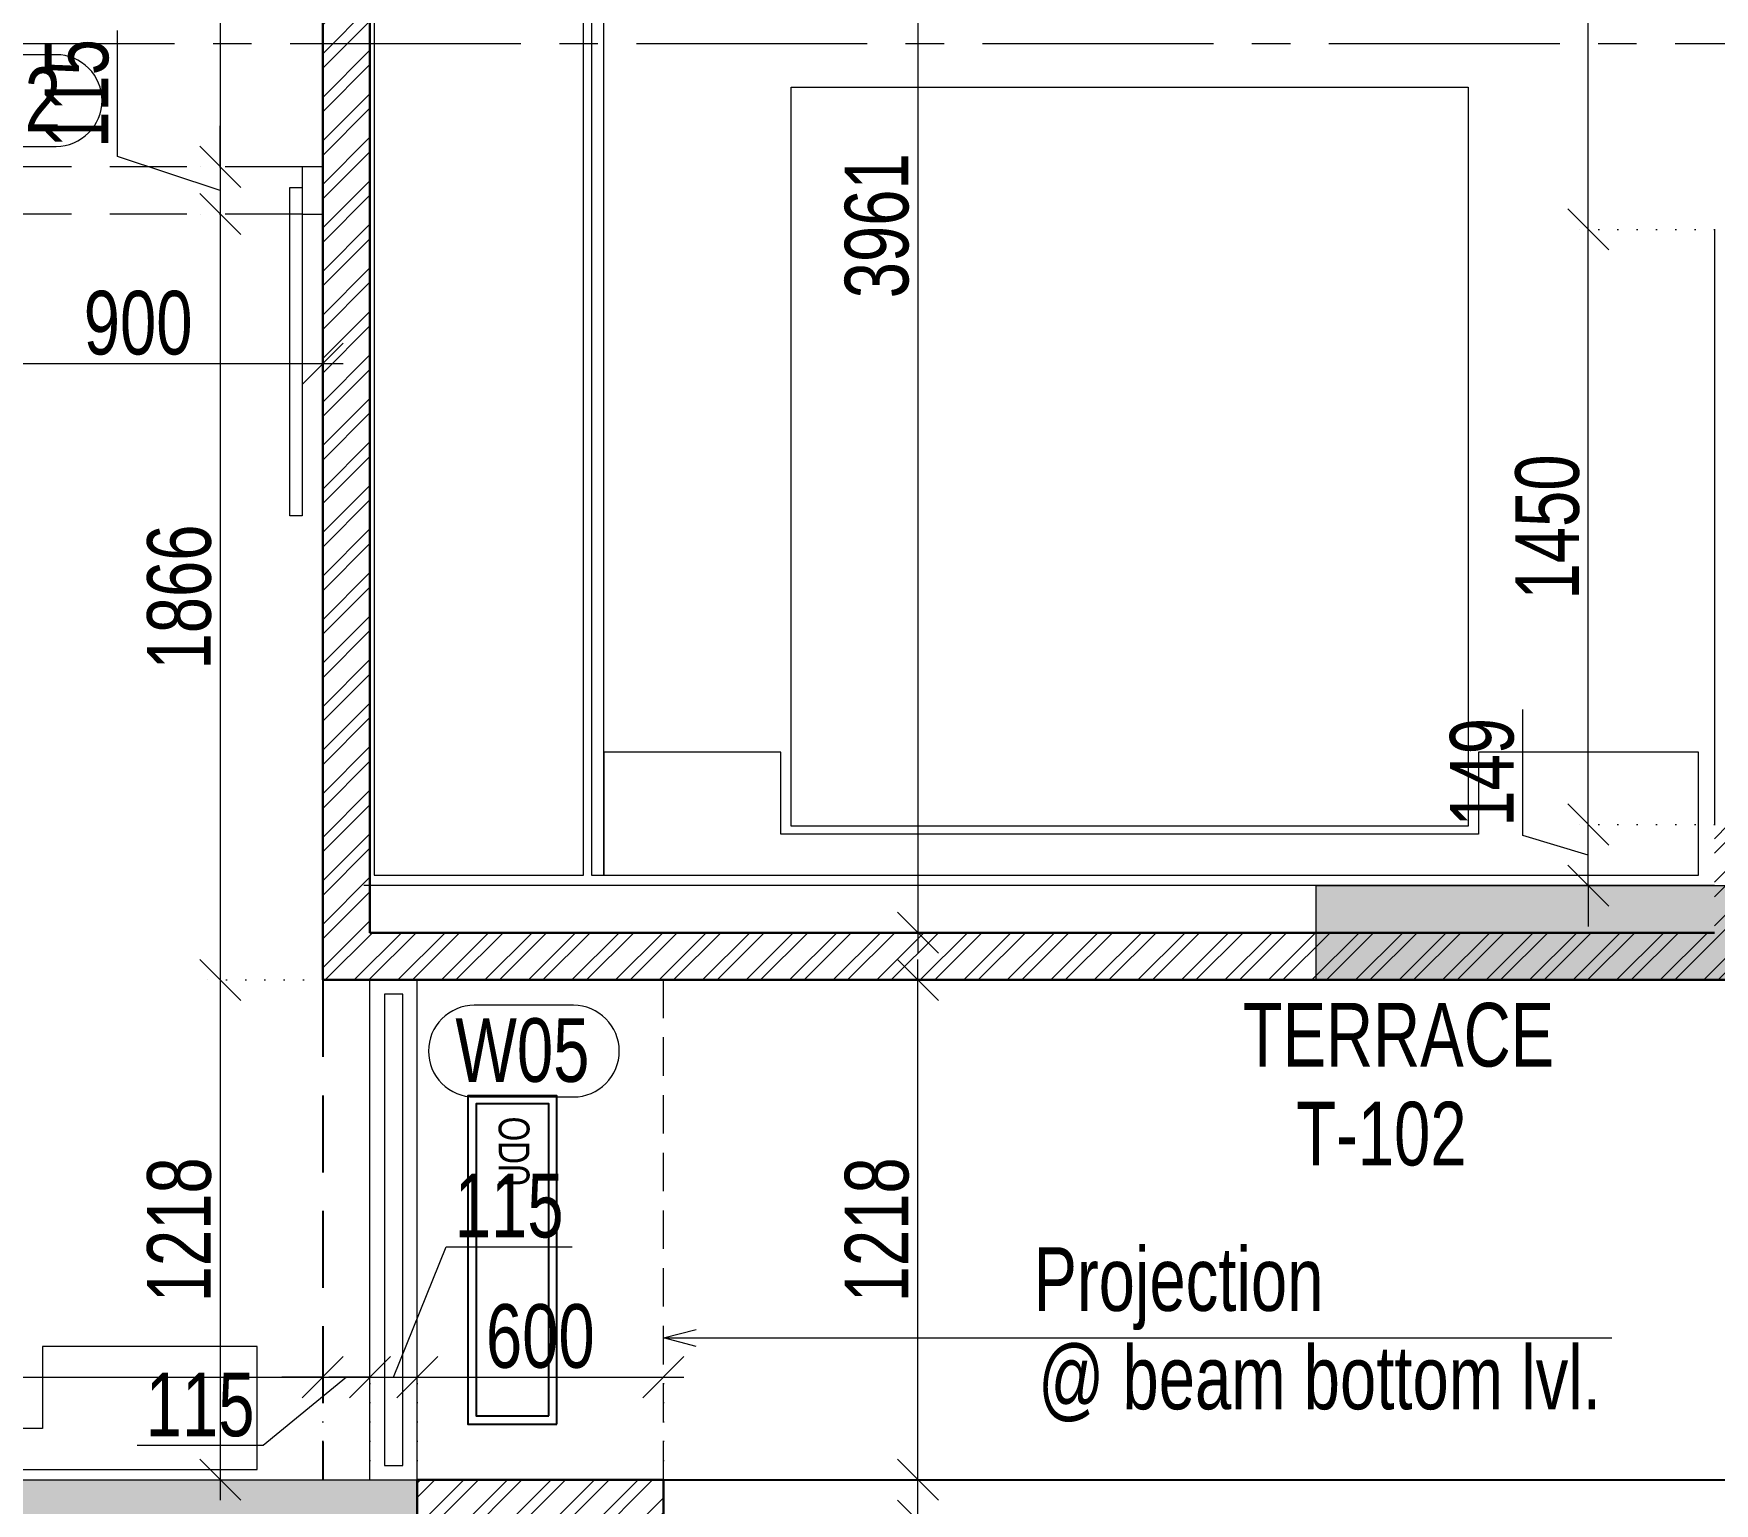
# Model space of a CAD drawing. Header units: inches. Extents: x 785882 to 928568, y 496782 to 576896.
# Drawn here: x 841415 to 845510, y 542345 to 545926 of the extents above; entities that cross this region are included whole.
import ezdxf
from ezdxf.enums import TextEntityAlignment as Align

# ---------------------------------------------------------------- set-up
doc = ezdxf.new("R2010")
doc.units = ezdxf.units.IN
doc.header["$LTSCALE"] = 750
doc.header["$MEASUREMENT"] = 0
for name, pattern in [('CENTER', [2, 1.25, -0.25, 0.25, -0.25]), ('CENTER2', [1.125, 0.75, -0.125, 0.125, -0.125]), ('DOT', [0.25, 0, -0.25]), ('HIDDEN', [0.375, 0.25, -0.125]), ('HIDDEN2', [0.1875, 0.125, -0.0625])]:
    doc.linetypes.add(name, pattern=pattern)
for name, color, linetype, lineweight in [('COLUMN', 5, 'Continuous', 13), ('DIMENSION WORKING-MSA', 222, 'Continuous', 13), ('DOOR NO-MSA', 4, 'Continuous', 9), ('DOOR-MSA', 50, 'Continuous', 13), ('DOTTED LINE-MSA', 3, 'HIDDEN2', 13), ('FURNITURE-MSA', 251, 'Continuous', 5), ('SECTION LINE', 14, 'CENTER', 9), ('TEXT DETAIL-MSA', 212, 'Continuous', 13), ('TEXT ROOM NAME-MSA', 210, 'Continuous', 13), ('WALL HATCH-MSA', 251, 'Continuous', 9), ('WALL-MSA', 32, 'Continuous', 30), ('WINDOE NO-MAS', 4, 'Continuous', 9), ('WINDOW-MSA', 50, 'Continuous', 13)]:
    doc.layers.add(name, color=color, linetype=linetype, lineweight=lineweight)
doc.layers.add('ELE-02-MSA', color=4, linetype='Continuous')
doc.layers.add('R.C.C HATCH-MSA', color=250, linetype='Continuous')
doc.styles.add('125', font='swisscl.ttf', dxfattribs={"height": 125})
doc.styles.add('AR', font='swisscl.ttf')
doc.styles.add('ARIAL', font='swisscl.ttf', dxfattribs={"height": 360})
doc.styles.add('Arial Narrow', font='swisscl.ttf', dxfattribs={"height": 150})
doc.styles.add('Arial-Reg+0.8Sc', font='swisscl.ttf')
doc.styles.add('MtXpl_Swis721_LtCn_B', font='swisscl.ttf')
doc.dimstyles.new('100 K.T', dxfattribs={"dimtxt": 360, "dimasz": 80, "dimexe": 0.18, "dimexo": 0.0625, "dimgap": 1, "dimtad": 1, "dimdec": 0, "dimzin": 0, "dimdsep": 46, "dimtxsty": 'ARIAL', "dimblk": 'DOT', "dimcen": 0.09, "dimse1": 1, "dimse2": 1, "dimclrd": 50, "dimclrt": 256, "dimadec": 0, "dimazin": 0, "dimtfac": 1, "dimtdec": 0, "dimtofl": 0, "dimtmove": 1, "dimatfit": 0, "dimfxl": 1, "dimtolj": 1, "dimtzin": 0, "dimlwd": -1, "dimarcsym": 0})
doc.dimstyles.new('WORKING DIM', dxfattribs={"dimtxt": 155, "dimasz": 100, "dimexe": 50, "dimexo": 0, "dimgap": 20, "dimtad": 1, "dimdec": 0, "dimzin": 0, "dimdsep": 46, "dimtxsty": 'AR', "dimblk": 'OBLIQUE', "dimcen": 0.09, "dimdle": 50, "dimclrd": 256, "dimclre": 250, "dimclrt": 256, "dimadec": 0, "dimazin": 0, "dimtfac": 1, "dimtdec": 0, "dimtofl": 0, "dimtmove": 1, "dimatfit": 0, "dimfxl": 1, "dimtolj": 1, "dimtzin": 0, "dimlwd": -1, "dimlwe": -1, "dimarcsym": 0})

# ---------------------------------------------------------------- blocks, each defined once
blk = doc.blocks.new('BLOCK-G & H TYPICAL COLOUMN')
at = {"layer": 'R.C.C HATCH-MSA'}
h = blk.add_hatch(color=256, dxfattribs=at)
h.dxf.hatch_style = 1
h.paths.add_polyline_path([(172697.62, -104207.75), (172688.57, -104207.75), (172688.57, -104255), (172697.62, -104255)])
h.paths.add_polyline_path([(172327.12, -104207.75), (172336.18, -104207.75), (172336.18, -104255), (172327.12, -104255)])
h.paths.add_polyline_path([(172819.88, -104207.75), (172819.88, -104216.81), (172867.12, -104216.81), (172867.12, -104207.75)])
h.paths.add_polyline_path([(172204.87, -104207.75), (172204.87, -104216.81), (172157.62, -104216.81), (172157.62, -104207.75)])
h.paths.add_polyline_path([(172561.18, -104240.06), (172552.12, -104240.06), (172552.12, -104287.31), (172561.18, -104287.31)])
h.paths.add_polyline_path([(172463.57, -104240.06), (172472.62, -104240.06), (172472.62, -104287.31), (172463.57, -104287.31)])
h.paths.add_polyline_path([(172177.87, -104422.2), (172177.87, -104431.25), (172130.62, -104431.25), (172130.62, -104422.2)])
h.paths.add_polyline_path([(172894.12, -104422.2), (172894.12, -104431.25), (172846.88, -104431.25), (172846.88, -104422.2)])
h.paths.add_polyline_path([(172336.12, -104486.75), (172336.12, -104495.81), (172288.87, -104495.81), (172288.87, -104486.75)])
h.paths.add_polyline_path([(172202.62, -104543.75), (172202.62, -104552.81), (172155.37, -104552.81), (172155.37, -104543.75)])
h.paths.add_polyline_path([(172822.13, -104543.75), (172822.13, -104552.81), (172869.37, -104552.81), (172869.37, -104543.75)])
h.paths.add_polyline_path([(172516.9, -104495.81), (172507.85, -104495.81), (172507.85, -104448.56), (172516.9, -104448.56)])
h.paths.add_polyline_path([(172697.62, -104104.25), (172688.57, -104104.25), (172688.57, -104057.01), (172697.62, -104057.01)])
h.paths.add_polyline_path([(172327.12, -104104.25), (172336.18, -104104.25), (172336.18, -104057.01), (172327.12, -104057.01)])
h.paths.add_polyline_path([(172819.88, -104104.25), (172819.88, -104095.2), (172867.12, -104095.2), (172867.12, -104104.25)])
h.paths.add_polyline_path([(172204.87, -104104.25), (172204.87, -104095.2), (172157.62, -104095.2), (172157.62, -104104.25)])
h.paths.add_polyline_path([(172561.18, -104071.94), (172552.12, -104071.94), (172552.12, -104024.7), (172561.18, -104024.7)])
h.paths.add_polyline_path([(172463.57, -104071.94), (172472.62, -104071.94), (172472.62, -104024.7), (172463.57, -104024.7)])
h.paths.add_polyline_path([(172177.87, -103889.81), (172177.87, -103880.75), (172130.62, -103880.75), (172130.62, -103889.81)])
h.paths.add_polyline_path([(172894.12, -103889.81), (172894.12, -103880.75), (172846.88, -103880.75), (172846.88, -103889.81)])
h.paths.add_polyline_path([(172336.12, -103825.25), (172336.12, -103816.2), (172288.87, -103816.2), (172288.87, -103825.25)])
h.paths.add_polyline_path([(172202.62, -103768.25), (172202.62, -103759.2), (172155.37, -103759.2), (172155.37, -103768.25)])
h.paths.add_polyline_path([(172822.13, -103768.25), (172822.13, -103759.2), (172869.37, -103759.2), (172869.37, -103768.25)])
h.paths.add_polyline_path([(172516.9, -103816.2), (172507.85, -103816.2), (172507.85, -103863.44), (172516.9, -103863.44)])
h.paths.add_polyline_path([(172548.37, -103699.31), (172548.37, -103690.25), (172595.62, -103690.25), (172595.62, -103699.31)])
h.paths.add_polyline_path([(172476.37, -103699.31), (172476.37, -103690.25), (172429.13, -103690.25), (172429.13, -103699.31)])
h.paths.add_polyline_path([(172726.82, -103612.31), (172726.82, -103603.25), (172774.06, -103603.25), (172774.06, -103612.31)])
h.paths.add_polyline_path([(172297.93, -103612.31), (172297.93, -103603.25), (172250.69, -103603.25), (172250.69, -103612.31)])
h.paths.add_polyline_path([(172920.37, -103523.81), (172920.37, -103514.75), (172857.56, -103514.75), (172857.56, -103523.81)])
h.paths.add_polyline_path([(172104.37, -103523.81), (172104.37, -103514.75), (172167.19, -103514.75), (172167.19, -103523.81)])
h.paths.add_polyline_path([(172476.37, -103492.94), (172467.32, -103492.94), (172467.32, -103445.7), (172476.37, -103445.7)])
h.paths.add_polyline_path([(172548.37, -103492.94), (172557.43, -103492.94), (172557.43, -103445.7), (172548.37, -103445.7)])
h.paths.add_polyline_path([(172663.43, -103454.75), (172759.5, -103454.75), (172759.5, -103349.7), (172663.43, -103349.7), (172663.43, -103358.75), (172750.44, -103358.75), (172750.44, -103445.7), (172663.43, -103445.7)])
h.paths.add_polyline_path([(172361.32, -103454.75), (172265.25, -103454.75), (172265.25, -103349.7), (172361.32, -103349.7), (172361.32, -103358.75), (172274.31, -103358.75), (172274.31, -103445.7), (172361.32, -103445.7)])
h.paths.add_polyline_path([(172428.37, -103358.75), (172419.32, -103358.75), (172419.32, -103311.51), (172428.37, -103311.51)])
h.paths.add_polyline_path([(172428.37, -103132.74), (172419.32, -103132.74), (172419.32, -103179.99), (172428.37, -103179.99)])
h.paths.add_polyline_path([(172151.62, -103286.75), (172151.62, -103277.7), (172104.37, -103277.7), (172104.37, -103286.75)])
h.paths.add_polyline_path([(172245.43, -103162.74), (172245.43, -103153.68), (172198.19, -103153.68), (172198.19, -103162.74)])
h.paths.add_polyline_path([(172428.37, -103021.25), (172419.32, -103021.25), (172419.32, -103068.5), (172428.37, -103068.5)])
h.paths.add_polyline_path([(172245.43, -102997.25), (172236.37, -102997.25), (172236.37, -103044.5), (172245.43, -103044.5)])
h.paths.add_polyline_path([(172104.37, -102997.25), (172104.37, -103006.31), (172151.62, -103006.31), (172151.62, -102997.25)])
h.paths.add_polyline_path([(172596.37, -103358.75), (172605.43, -103358.75), (172605.43, -103311.51), (172596.37, -103311.51)])
h.paths.add_polyline_path([(172596.37, -103132.74), (172605.43, -103132.74), (172605.43, -103179.99), (172596.37, -103179.99)])
h.paths.add_polyline_path([(172873.13, -103286.75), (172873.13, -103277.7), (172920.37, -103277.7), (172920.37, -103286.75)])
h.paths.add_polyline_path([(172779.32, -103162.74), (172779.32, -103153.68), (172826.56, -103153.68), (172826.56, -103162.74)])
h.paths.add_polyline_path([(172596.37, -103021.25), (172605.43, -103021.25), (172605.43, -103068.5), (172596.37, -103068.5)])
h.paths.add_polyline_path([(172779.32, -102997.25), (172788.37, -102997.25), (172788.37, -103044.5), (172779.32, -103044.5)])
h.paths.add_polyline_path([(172920.37, -102997.25), (172920.37, -103006.31), (172873.13, -103006.31), (172873.13, -102997.25)])
h.paths.add_polyline_path([(172548.37, -104612.7), (172548.37, -104621.75), (172595.62, -104621.75), (172595.62, -104612.7)])
h.paths.add_polyline_path([(172476.37, -104612.7), (172476.37, -104621.75), (172429.13, -104621.75), (172429.13, -104612.7)])
h.paths.add_polyline_path([(172297.93, -104699.7), (172297.93, -104708.75), (172250.69, -104708.75), (172250.69, -104699.7)])
h.paths.add_polyline_path([(172104.37, -104788.2), (172104.37, -104797.25), (172167.19, -104797.25), (172167.19, -104788.2)])
h.paths.add_polyline_path([(172726.82, -104699.7), (172726.82, -104708.75), (172774.06, -104708.75), (172774.06, -104699.7)])
h.paths.add_polyline_path([(172920.37, -104788.2), (172920.37, -104797.25), (172857.56, -104797.25), (172857.56, -104788.2)])
h.paths.add_polyline_path([(172476.37, -104819.06), (172467.32, -104819.06), (172467.32, -104866.31), (172476.37, -104866.31)])
h.paths.add_polyline_path([(172548.37, -104819.06), (172557.43, -104819.06), (172557.43, -104866.31), (172548.37, -104866.31)])
h.paths.add_polyline_path([(172663.43, -104857.25), (172759.5, -104857.25), (172759.5, -104962.31), (172663.43, -104962.31), (172663.43, -104953.25), (172750.44, -104953.25), (172750.44, -104866.31), (172663.43, -104866.31)])
h.paths.add_polyline_path([(172361.32, -104857.25), (172265.25, -104857.25), (172265.25, -104962.31), (172361.32, -104962.31), (172361.32, -104953.25), (172274.31, -104953.25), (172274.31, -104866.31), (172361.32, -104866.31)])
h.paths.add_polyline_path([(172428.37, -104953.25), (172419.32, -104953.25), (172419.32, -105000.5), (172428.37, -105000.5)])
h.paths.add_polyline_path([(172428.37, -105178.31), (172419.32, -105178.31), (172419.32, -105131.06), (172428.37, -105131.06)])
h.paths.add_polyline_path([(172151.62, -105025.25), (172151.62, -105034.31), (172104.37, -105034.31), (172104.37, -105025.25)])
h.paths.add_polyline_path([(172245.43, -105072.5), (172236.37, -105072.5), (172236.37, -105025.25), (172245.43, -105025.25)])
h.paths.add_polyline_path([(172428.37, -105290.75), (172419.32, -105290.75), (172419.32, -105243.51), (172428.37, -105243.51)])
h.paths.add_polyline_path([(172245.43, -105314.75), (172236.37, -105314.75), (172236.37, -105267.51), (172245.43, -105267.51)])
h.paths.add_polyline_path([(172104.37, -105277.35), (172113.43, -105277.35), (172113.43, -105314.75), (172104.37, -105314.75)])
h.paths.add_polyline_path([(172596.37, -104953.25), (172605.43, -104953.25), (172605.43, -105000.5), (172596.37, -105000.5)])
h.paths.add_polyline_path([(172596.37, -105178.31), (172605.43, -105178.31), (172605.43, -105131.06), (172596.37, -105131.06)])
h.paths.add_polyline_path([(172873.13, -105025.25), (172873.13, -105034.31), (172920.37, -105034.31), (172920.37, -105025.25)])
h.paths.add_polyline_path([(172788.37, -105025.25), (172779.32, -105025.25), (172779.32, -105072.5), (172788.37, -105072.5)])
h.paths.add_polyline_path([(172596.37, -105290.75), (172605.43, -105290.75), (172605.43, -105243.51), (172596.37, -105243.51)])
h.paths.add_polyline_path([(172779.32, -105314.75), (172788.37, -105314.75), (172788.37, -105267.51), (172779.32, -105267.51)])
h.paths.add_polyline_path([(172911.32, -105314.75), (172920.37, -105314.75), (172920.37, -105277.35), (172911.32, -105277.35)])
h.paths.add_polyline_path([(172688.63, -104486.75), (172688.63, -104495.81), (172735.87, -104495.81), (172735.87, -104486.75)])
h.paths.add_polyline_path([(172688.63, -103825.25), (172688.63, -103816.2), (172735.87, -103816.2), (172735.87, -103825.25)])
at = {"layer": 'COLUMN'}
for points in [[(172822.13, -103768.25), (172822.13, -103759.2), (172869.37, -103759.2), (172869.37, -103768.25)], [(172688.63, -103825.25), (172688.63, -103816.2), (172735.87, -103816.2), (172735.87, -103825.25)]]:
    blk.add_lwpolyline(points, close=True, dxfattribs=at)
blk = doc.blocks.new('A$C16cd5f5f')
at = {"layer": 'WINDOW-MSA', "ltscale": 5000}
for points in [[(50, 50), (50, 850), (80, 850), (80, 50)], [(0, 0), (50, 0), (50, 115), (0, 115)], [(900, 0), (850, 0), (850, 115), (900, 115)]]:
    blk.add_lwpolyline(points, close=True, dxfattribs=at)
at = {"layer": 'WINDOW-MSA', "linetype": 'HIDDEN'}
for points in [[(50, 115), (850, 115)], [(50, 0), (850, 0)]]:
    blk.add_lwpolyline(points, dxfattribs=at)
blk = doc.blocks.new('A$Cbea8c011')
at = {"layer": 'ELE-02-MSA', "elevation": 0}
for points in [[(400, -108.3), (-400, -108.3), (-400, 108.3), (400, 108.3)], [(380, -88.3), (-380, -88.3), (-380, 88.3), (380, 88.3)]]:
    blk.add_lwpolyline(points, close=True, dxfattribs=at)
at = {"layer": 'TEXT DETAIL-MSA', "style": 'Arial Narrow'}
blk.add_text('ODU', height=75, dxfattribs=at).set_placement((-349.2, -41.5, 0))
blk = doc.blocks.new('Win-Tag-03')
blk.add_lwpolyline([(-130, 120), (130, 120, -0.414214), (250, 0), (250, 0, -0.414214), (130, -120), (-130, -120, -0.414214), (-250, 0), (-250, 0, -0.414214)], format="xyb", close=True)
blk = doc.blocks.new('_Oblique')
at = {"color": 0, "linetype": 'ByBlock', "lineweight": -2}
blk.add_line((-0.5, -0.5), (0.5, 0.5), dxfattribs=at)
blk = doc.blocks.new('*D682')
at = {"layer": 'Defpoints', "color": 0, "ltscale": 0.25, "transparency": 16777216}
for p in [(842119.6, 546681.6, 0), (841869.6, 545601.8), (841869.6, 545601.8)]:
    blk.add_point(p, dxfattribs=at)
at = {"layer": 'DIMENSION WORKING-MSA', "ltscale": 0.25, "transparency": 16777216}
blk.add_line((841869.6, 546731.6), (841869.6, 545551.8), dxfattribs=at)
at = {"layer": 'DIMENSION WORKING-MSA', "color": 250, "linetype": 'DOT', "ltscale": 0.25, "transparency": 16777216}
for p, q in [((842119.6, 546681.6), (841819.6, 546681.6)), ((841869.6, 545601.8), (841819.6, 545601.8))]:
    blk.add_line(p, q, dxfattribs=at)
at = {"layer": 'DIMENSION WORKING-MSA', "ltscale": 0.25, "transparency": 16777216, "xscale": 100, "yscale": 100, "zscale": 100}
for p, rotation in [((841869.6, 546681.6), 90), ((841869.6, 545601.8), 270)]:
    blk.add_blockref('_Oblique', p, dxfattribs=dict(at, rotation=rotation))
at = {"layer": 'DIMENSION WORKING-MSA', "ltscale": 0.25, "transparency": 16777216, "insert": (841770.2, 546307.1), "char_height": 155, "attachment_point": 5, "rotation": 90, "style": 'AR'}
blk.add_mtext('\\A1;1080', dxfattribs=at)
blk = doc.blocks.new('*D683')
at = {"layer": 'Defpoints', "color": 0, "ltscale": 0.25, "transparency": 16777216}
for p in [(841869.6, 545601.8), (841869.6, 545486.8), (841869.6, 545486.8)]:
    blk.add_point(p, dxfattribs=at)
at = {"layer": 'DIMENSION WORKING-MSA', "ltscale": 0.25, "transparency": 16777216}
for p, q in [((841619.6, 545627.2), (841619.6, 545934)), ((841869.6, 545601.8), (841869.6, 545701.8)), ((841869.6, 545544.3), (841619.6, 545627.2)), ((841869.6, 545601.8), (841869.6, 545486.8)), ((841869.6, 545486.8), (841869.6, 545386.8))]:
    blk.add_line(p, q, dxfattribs=at)
at = {"layer": 'DIMENSION WORKING-MSA', "color": 250, "linetype": 'DOT', "ltscale": 0.25, "transparency": 16777216}
for p, q in [((841869.6, 545601.8), (841819.6, 545601.8)), ((841869.6, 545486.8), (841819.6, 545486.8))]:
    blk.add_line(p, q, dxfattribs=at)
at = {"layer": 'DIMENSION WORKING-MSA', "ltscale": 0.25, "transparency": 16777216, "xscale": 100, "yscale": 100, "zscale": 100}
for p, rotation in [((841869.6, 545601.8), 270), ((841869.6, 545486.8), 90)]:
    blk.add_blockref('_Oblique', p, dxfattribs=dict(at, rotation=rotation))
at = {"layer": 'DIMENSION WORKING-MSA', "ltscale": 0.25, "transparency": 16777216, "insert": (841520.5, 545780.6), "char_height": 155, "attachment_point": 5, "rotation": 90, "style": 'AR'}
blk.add_mtext('\\A1;115', dxfattribs=at)
blk = doc.blocks.new('*D684')
at = {"layer": 'Defpoints', "color": 0, "ltscale": 0.25, "transparency": 16777216}
for p in [(841869.6, 545486.8), (841869.6, 543620.6), (842119.6, 543620.6)]:
    blk.add_point(p, dxfattribs=at)
at = {"layer": 'DIMENSION WORKING-MSA', "ltscale": 0.25, "transparency": 16777216}
blk.add_line((841869.6, 545536.8), (841869.6, 543570.6), dxfattribs=at)
at = {"layer": 'DIMENSION WORKING-MSA', "color": 250, "linetype": 'DOT', "ltscale": 0.25, "transparency": 16777216}
for p, q in [((841869.6, 545486.8), (841819.6, 545486.8)), ((842119.6, 543620.6), (841819.6, 543620.6))]:
    blk.add_line(p, q, dxfattribs=at)
at = {"layer": 'DIMENSION WORKING-MSA', "ltscale": 0.25, "transparency": 16777216, "xscale": 100, "yscale": 100, "zscale": 100}
for p, rotation in [((841869.6, 545486.8), 90), ((841869.6, 543620.6), 270)]:
    blk.add_blockref('_Oblique', p, dxfattribs=dict(at, rotation=rotation))
at = {"layer": 'DIMENSION WORKING-MSA', "ltscale": 0.25, "transparency": 16777216, "insert": (841770.2, 544553.7), "char_height": 155, "attachment_point": 5, "rotation": 90, "style": 'AR'}
blk.add_mtext('\\A1;1866', dxfattribs=at)
blk = doc.blocks.new('*D700')
at = {"layer": 'Defpoints', "color": 0, "ltscale": 0.25, "transparency": 16777216}
for p in [(842119.6, 543620.6), (841869.6, 542402.8), (841869.6, 542402.8)]:
    blk.add_point(p, dxfattribs=at)
at = {"layer": 'DIMENSION WORKING-MSA', "ltscale": 0.25, "transparency": 16777216}
blk.add_line((841869.6, 543670.6), (841869.6, 542352.8), dxfattribs=at)
at = {"layer": 'DIMENSION WORKING-MSA', "color": 250, "linetype": 'DOT', "ltscale": 0.25, "transparency": 16777216}
for p, q in [((842119.6, 543620.6), (841819.6, 543620.6)), ((841869.6, 542402.8), (841819.6, 542402.8))]:
    blk.add_line(p, q, dxfattribs=at)
at = {"layer": 'DIMENSION WORKING-MSA', "ltscale": 0.25, "transparency": 16777216, "xscale": 100, "yscale": 100, "zscale": 100}
for p, rotation in [((841869.6, 543620.6), 90), ((841869.6, 542402.8), 270)]:
    blk.add_blockref('_Oblique', p, dxfattribs=dict(at, rotation=rotation))
at = {"layer": 'DIMENSION WORKING-MSA', "ltscale": 0.25, "transparency": 16777216, "insert": (841770.2, 543011.7), "char_height": 155, "attachment_point": 5, "rotation": 90, "style": 'AR'}
blk.add_mtext('\\A1;1218', dxfattribs=at)
blk = doc.blocks.new('*D654')
at = {"layer": 'Defpoints', "color": 0, "ltscale": 0.25, "transparency": 16777216}
for p in [(843569.6, 542302.8), (843569.6, 542302.8), (843569.6, 540763.1)]:
    blk.add_point(p, dxfattribs=at)
at = {"layer": 'DIMENSION WORKING-MSA', "ltscale": 0.25, "transparency": 16777216}
blk.add_line((843569.6, 540713.1), (843569.6, 542352.8), dxfattribs=at)
at = {"layer": 'DIMENSION WORKING-MSA', "color": 250, "linetype": 'DOT', "ltscale": 0.25, "transparency": 16777216}
for p, q in [((843569.6, 542302.8), (843519.6, 542302.8)), ((843569.6, 540763.1), (843519.6, 540763.1))]:
    blk.add_line(p, q, dxfattribs=at)
at = {"layer": 'DIMENSION WORKING-MSA', "ltscale": 0.25, "transparency": 16777216, "xscale": 100, "yscale": 100, "zscale": 100}
for p, rotation in [((843569.6, 542302.8), 90), ((843569.6, 540763.1), 270)]:
    blk.add_blockref('_Oblique', p, dxfattribs=dict(at, rotation=rotation))
at = {"layer": 'DIMENSION WORKING-MSA', "ltscale": 0.25, "transparency": 16777216, "insert": (843470.2, 541532.9), "char_height": 155, "attachment_point": 5, "rotation": 90, "style": 'AR'}
blk.add_mtext('\\A1;1540', dxfattribs=at)
blk = doc.blocks.new('*D655')
at = {"layer": 'Defpoints', "color": 0, "ltscale": 0.25, "transparency": 16777216}
for p in [(843569.6, 543620.6), (843569.6, 543620.6), (843569.6, 542402.8)]:
    blk.add_point(p, dxfattribs=at)
at = {"layer": 'DIMENSION WORKING-MSA', "ltscale": 0.25, "transparency": 16777216}
blk.add_line((843569.6, 542352.8), (843569.6, 543670.6), dxfattribs=at)
at = {"layer": 'DIMENSION WORKING-MSA', "color": 250, "linetype": 'DOT', "ltscale": 0.25, "transparency": 16777216}
for p, q in [((843569.6, 543620.6), (843519.6, 543620.6)), ((843569.6, 542402.8), (843519.6, 542402.8))]:
    blk.add_line(p, q, dxfattribs=at)
at = {"layer": 'DIMENSION WORKING-MSA', "ltscale": 0.25, "transparency": 16777216, "xscale": 100, "yscale": 100, "zscale": 100}
for p, rotation in [((843569.6, 543620.6), 90), ((843569.6, 542402.8), 270)]:
    blk.add_blockref('_Oblique', p, dxfattribs=dict(at, rotation=rotation))
at = {"layer": 'DIMENSION WORKING-MSA', "ltscale": 0.25, "transparency": 16777216, "insert": (843470.2, 543011.7), "char_height": 155, "attachment_point": 5, "rotation": 90, "style": 'AR'}
blk.add_mtext('\\A1;1218', dxfattribs=at)
blk = doc.blocks.new('*D656')
at = {"layer": 'Defpoints', "color": 0, "ltscale": 0.25, "transparency": 16777216}
for p in [(845203.3, 543999.4), (845510.5, 543999.4), (845510.5, 543850.6)]:
    blk.add_point(p, dxfattribs=at)
at = {"layer": 'DIMENSION WORKING-MSA', "ltscale": 0.25, "transparency": 16777216}
for p, q in [((845044.1, 543972.7), (845044.1, 544280)), ((845203.3, 543999.4), (845203.3, 544099.4)), ((845203.3, 543925), (845044.1, 543972.7)), ((845203.3, 543850.6), (845203.3, 543999.4)), ((845203.3, 543850.6), (845203.3, 543750.6))]:
    blk.add_line(p, q, dxfattribs=at)
at = {"layer": 'DIMENSION WORKING-MSA', "color": 250, "linetype": 'DOT', "ltscale": 0.25, "transparency": 16777216}
for p, q in [((845510.5, 543999.4), (845153.3, 543999.4)), ((845510.5, 543850.6), (845153.3, 543850.6))]:
    blk.add_line(p, q, dxfattribs=at)
at = {"layer": 'DIMENSION WORKING-MSA', "ltscale": 0.25, "transparency": 16777216, "xscale": 100, "yscale": 100, "zscale": 100}
for p, rotation in [((845203.3, 543999.4), 270), ((845203.3, 543850.6), 90)]:
    blk.add_blockref('_Oblique', p, dxfattribs=dict(at, rotation=rotation))
at = {"layer": 'DIMENSION WORKING-MSA', "ltscale": 0.25, "transparency": 16777216, "insert": (844944.8, 544126.4), "char_height": 155, "attachment_point": 5, "rotation": 90, "style": 'AR'}
blk.add_mtext('\\A1;149', dxfattribs=at)
blk = doc.blocks.new('*D657')
at = {"layer": 'Defpoints', "color": 0, "ltscale": 0.25, "transparency": 16777216}
for p in [(845203.3, 545449.4), (845510.5, 545449.4), (845510.5, 543999.4)]:
    blk.add_point(p, dxfattribs=at)
at = {"layer": 'DIMENSION WORKING-MSA', "ltscale": 0.25, "transparency": 16777216}
blk.add_line((845203.3, 543949.4), (845203.3, 545499.4), dxfattribs=at)
at = {"layer": 'DIMENSION WORKING-MSA', "color": 250, "linetype": 'DOT', "ltscale": 0.25, "transparency": 16777216}
for p, q in [((845510.5, 545449.4), (845153.3, 545449.4)), ((845510.5, 543999.4), (845153.3, 543999.4))]:
    blk.add_line(p, q, dxfattribs=at)
at = {"layer": 'DIMENSION WORKING-MSA', "ltscale": 0.25, "transparency": 16777216, "xscale": 100, "yscale": 100, "zscale": 100}
for p, rotation in [((845203.3, 545449.4), 90), ((845203.3, 543999.4), 270)]:
    blk.add_blockref('_Oblique', p, dxfattribs=dict(at, rotation=rotation))
at = {"layer": 'DIMENSION WORKING-MSA', "ltscale": 0.25, "transparency": 16777216, "insert": (845104, 544724.4), "char_height": 155, "attachment_point": 5, "rotation": 90, "style": 'AR'}
blk.add_mtext('\\A1;1450', dxfattribs=at)
blk = doc.blocks.new('*D661')
at = {"layer": 'Defpoints', "color": 0, "ltscale": 0.25, "transparency": 16777216}
for p in [(845203.3, 546946.6), (845510.5, 546946.6), (845510.5, 545449.4)]:
    blk.add_point(p, dxfattribs=at)
at = {"layer": 'DIMENSION WORKING-MSA', "ltscale": 0.25, "transparency": 16777216}
blk.add_line((845203.3, 545399.4), (845203.3, 546996.6), dxfattribs=at)
at = {"layer": 'DIMENSION WORKING-MSA', "color": 250, "linetype": 'DOT', "ltscale": 0.25, "transparency": 16777216}
for p, q in [((845510.5, 546946.6), (845153.3, 546946.6)), ((845510.5, 545449.4), (845153.3, 545449.4))]:
    blk.add_line(p, q, dxfattribs=at)
at = {"layer": 'DIMENSION WORKING-MSA', "ltscale": 0.25, "transparency": 16777216, "xscale": 100, "yscale": 100, "zscale": 100}
for p, rotation in [((845203.3, 546946.6), 90), ((845203.3, 545449.4), 270)]:
    blk.add_blockref('_Oblique', p, dxfattribs=dict(at, rotation=rotation))
at = {"layer": 'DIMENSION WORKING-MSA', "ltscale": 0.25, "transparency": 16777216, "insert": (845104.1, 546198), "char_height": 155, "attachment_point": 5, "rotation": 90, "style": 'AR'}
blk.add_mtext('\\A1;1497', dxfattribs=at)
blk = doc.blocks.new('*D626')
at = {"layer": 'Defpoints', "color": 0, "ltscale": 0.25, "transparency": 16777216}
for p in [(842119.6, 542652.8), (838616.5, 542402.8), (842119.6, 542402.8)]:
    blk.add_point(p, dxfattribs=at)
at = {"layer": 'DIMENSION WORKING-MSA', "color": 250, "linetype": 'DOT', "ltscale": 0.25, "transparency": 16777216}
for p, q in [((838616.5, 542402.8), (838616.5, 542702.8)), ((842119.6, 542402.8), (842119.6, 542702.8))]:
    blk.add_line(p, q, dxfattribs=at)
at = {"layer": 'DIMENSION WORKING-MSA', "ltscale": 0.25, "transparency": 16777216}
blk.add_line((838566.5, 542652.8), (842169.6, 542652.8), dxfattribs=at)
at = {"layer": 'DIMENSION WORKING-MSA', "ltscale": 0.25, "transparency": 16777216, "xscale": 100, "yscale": 100, "zscale": 100, "rotation": 180}
blk.add_blockref('_Oblique', (838616.5, 542652.8), dxfattribs=at)
at = {"layer": 'DIMENSION WORKING-MSA', "ltscale": 0.25, "transparency": 16777216, "xscale": 100, "yscale": 100, "zscale": 100}
blk.add_blockref('_Oblique', (842119.6, 542652.8), dxfattribs=at)
at = {"layer": 'DIMENSION WORKING-MSA', "ltscale": 0.25, "transparency": 16777216, "insert": (840796.7, 542752.2), "char_height": 155, "attachment_point": 5, "style": 'AR'}
blk.add_mtext('\\A1;3503', dxfattribs=at)
blk = doc.blocks.new('*D634')
at = {"layer": 'Defpoints', "color": 0, "ltscale": 0.25, "transparency": 16777216}
for p in [(842234.6, 542652.8), (842119.6, 542402.8), (842234.6, 542402.8)]:
    blk.add_point(p, dxfattribs=at)
at = {"layer": 'DIMENSION WORKING-MSA', "color": 250, "linetype": 'DOT', "ltscale": 0.25, "transparency": 16777216}
for p, q in [((842119.6, 542402.8), (842119.6, 542702.8)), ((842234.6, 542402.8), (842234.6, 542702.8))]:
    blk.add_line(p, q, dxfattribs=at)
at = {"layer": 'DIMENSION WORKING-MSA', "ltscale": 0.25, "transparency": 16777216}
for p, q in [((842177.1, 542652.8), (841974.1, 542486.1)), ((842119.6, 542652.8), (842019.6, 542652.8)), ((842119.6, 542652.8), (842234.6, 542652.8)), ((842234.6, 542652.8), (842334.6, 542652.8)), ((841974.1, 542486.1), (841667.3, 542486.1))]:
    blk.add_line(p, q, dxfattribs=at)
at = {"layer": 'DIMENSION WORKING-MSA', "ltscale": 0.25, "transparency": 16777216, "xscale": 100, "yscale": 100, "zscale": 100}
blk.add_blockref('_Oblique', (842119.6, 542652.8), dxfattribs=at)
at = {"layer": 'DIMENSION WORKING-MSA', "ltscale": 0.25, "transparency": 16777216, "xscale": 100, "yscale": 100, "zscale": 100, "rotation": 180}
blk.add_blockref('_Oblique', (842234.6, 542652.8), dxfattribs=at)
at = {"layer": 'DIMENSION WORKING-MSA', "ltscale": 0.25, "transparency": 16777216, "insert": (841820.7, 542585.2), "char_height": 155, "attachment_point": 5, "style": 'AR'}
blk.add_mtext('\\A1;115', dxfattribs=at)
blk = doc.blocks.new('*D635')
at = {"layer": 'Defpoints', "color": 0, "ltscale": 0.25, "transparency": 16777216}
for p in [(842349.6, 542652.8), (842234.6, 542402.8), (842349.6, 542402.8)]:
    blk.add_point(p, dxfattribs=at)
at = {"layer": 'DIMENSION WORKING-MSA', "ltscale": 0.25, "transparency": 16777216}
for p, q in [((842292.1, 542652.8), (842420.4, 542970.7)), ((842420.4, 542970.7), (842727.3, 542970.7)), ((842234.6, 542652.8), (842134.6, 542652.8)), ((842234.6, 542652.8), (842349.6, 542652.8)), ((842349.6, 542652.8), (842449.6, 542652.8))]:
    blk.add_line(p, q, dxfattribs=at)
at = {"layer": 'DIMENSION WORKING-MSA', "color": 250, "linetype": 'DOT', "ltscale": 0.25, "transparency": 16777216}
for p, q in [((842234.6, 542402.8), (842234.6, 542702.8)), ((842349.6, 542402.8), (842349.6, 542702.8))]:
    blk.add_line(p, q, dxfattribs=at)
at = {"layer": 'DIMENSION WORKING-MSA', "ltscale": 0.25, "transparency": 16777216, "xscale": 100, "yscale": 100, "zscale": 100}
blk.add_blockref('_Oblique', (842234.6, 542652.8), dxfattribs=at)
at = {"layer": 'DIMENSION WORKING-MSA', "ltscale": 0.25, "transparency": 16777216, "xscale": 100, "yscale": 100, "zscale": 100, "rotation": 180}
blk.add_blockref('_Oblique', (842349.6, 542652.8), dxfattribs=at)
at = {"layer": 'DIMENSION WORKING-MSA', "ltscale": 0.25, "transparency": 16777216, "insert": (842573.8, 543069.8), "char_height": 155, "attachment_point": 5, "style": 'AR'}
blk.add_mtext('\\A1;115', dxfattribs=at)
blk = doc.blocks.new('*D636')
at = {"layer": 'Defpoints', "color": 0, "ltscale": 0.25, "transparency": 16777216}
for p in [(842949.6, 542652.8), (842349.6, 542402.8), (842949.6, 542402.8)]:
    blk.add_point(p, dxfattribs=at)
at = {"layer": 'DIMENSION WORKING-MSA', "color": 250, "linetype": 'DOT', "ltscale": 0.25, "transparency": 16777216}
for p, q in [((842349.6, 542402.8), (842349.6, 542702.8)), ((842949.6, 542402.8), (842949.6, 542702.8))]:
    blk.add_line(p, q, dxfattribs=at)
at = {"layer": 'DIMENSION WORKING-MSA', "ltscale": 0.25, "transparency": 16777216}
blk.add_line((842299.6, 542652.8), (842999.6, 542652.8), dxfattribs=at)
at = {"layer": 'DIMENSION WORKING-MSA', "ltscale": 0.25, "transparency": 16777216, "xscale": 100, "yscale": 100, "zscale": 100, "rotation": 180}
blk.add_blockref('_Oblique', (842349.6, 542652.8), dxfattribs=at)
at = {"layer": 'DIMENSION WORKING-MSA', "ltscale": 0.25, "transparency": 16777216, "xscale": 100, "yscale": 100, "zscale": 100}
blk.add_blockref('_Oblique', (842949.6, 542652.8), dxfattribs=at)
at = {"layer": 'DIMENSION WORKING-MSA', "ltscale": 0.25, "transparency": 16777216, "insert": (842649.6, 542752.1), "char_height": 155, "attachment_point": 5, "style": 'AR'}
blk.add_mtext('\\A1;600', dxfattribs=at)
blk = doc.blocks.new('*D582')
at = {"layer": 'Defpoints', "color": 0, "ltscale": 0.25, "transparency": 16777216}
for p in [(841219.6, 545501.8), (842119.6, 545501.8), (841219.6, 545121.8)]:
    blk.add_point(p, dxfattribs=at)
at = {"layer": 'DIMENSION WORKING-MSA', "color": 250, "linetype": 'DOT', "ltscale": 0.25, "transparency": 16777216}
for p, q in [((841219.6, 545501.8), (841219.6, 545071.8)), ((842119.6, 545501.8), (842119.6, 545071.8))]:
    blk.add_line(p, q, dxfattribs=at)
at = {"layer": 'DIMENSION WORKING-MSA', "ltscale": 0.25, "transparency": 16777216}
blk.add_line((842169.6, 545121.8), (841169.6, 545121.8), dxfattribs=at)
at = {"layer": 'DIMENSION WORKING-MSA', "ltscale": 0.25, "transparency": 16777216, "xscale": 100, "yscale": 100, "zscale": 100, "rotation": 180}
blk.add_blockref('_Oblique', (841219.6, 545121.8), dxfattribs=at)
at = {"layer": 'DIMENSION WORKING-MSA', "ltscale": 0.25, "transparency": 16777216, "xscale": 100, "yscale": 100, "zscale": 100}
blk.add_blockref('_Oblique', (842119.6, 545121.8), dxfattribs=at)
at = {"layer": 'DIMENSION WORKING-MSA', "ltscale": 0.25, "transparency": 16777216, "insert": (841669.6, 545221.1), "char_height": 155, "attachment_point": 5, "style": 'AR'}
blk.add_mtext('\\A1;900', dxfattribs=at)
blk = doc.blocks.new('*D574')
at = {"layer": 'Defpoints', "color": 0, "ltscale": 0.25, "transparency": 16777216}
for p in [(843569.6, 547696.6), (843569.6, 543735.6), (843569.6, 543735.6)]:
    blk.add_point(p, dxfattribs=at)
at = {"layer": 'DIMENSION WORKING-MSA', "ltscale": 0.25, "transparency": 16777216}
blk.add_line((843569.6, 547746.6), (843569.6, 543685.6), dxfattribs=at)
at = {"layer": 'DIMENSION WORKING-MSA', "color": 250, "linetype": 'DOT', "ltscale": 0.25, "transparency": 16777216}
for p, q in [((843569.6, 547696.6), (843619.6, 547696.6)), ((843569.6, 543735.6), (843619.6, 543735.6))]:
    blk.add_line(p, q, dxfattribs=at)
at = {"layer": 'DIMENSION WORKING-MSA', "ltscale": 0.25, "transparency": 16777216, "xscale": 100, "yscale": 100, "zscale": 100}
for p, rotation in [((843569.6, 547696.6), 90), ((843569.6, 543735.6), 270)]:
    blk.add_blockref('_Oblique', p, dxfattribs=dict(at, rotation=rotation))
at = {"layer": 'DIMENSION WORKING-MSA', "ltscale": 0.25, "transparency": 16777216, "insert": (843470.1, 545458.2), "char_height": 155, "attachment_point": 5, "rotation": 90, "style": 'AR'}
blk.add_mtext('\\A1;3961', dxfattribs=at)
blk = doc.blocks.new('_Dot')
at = {"linetype": 'ByBlock', "lineweight": -2}
blk.add_line((-0.5, 0), (-1, 0), dxfattribs=at)
at = {"linetype": 'ByBlock', "const_width": 0.5}
blk.add_lwpolyline([(-0.25, 0, 1), (0.25, 0, 1)], format="xyb", close=True, dxfattribs=at)
blk = doc.blocks.new('A$Caebde61c')
at = {"layer": 'FURNITURE-MSA'}
for p, q in [((19201, -17754.6), (19201, -19204.6)), ((19201, -19353.4), (15910.1, -19353.4))]:
    blk.add_line(p, q, dxfattribs=at)
for points in [[(15935.1, -16642.4), (15935.1, -19328.4), (16445.1, -19328.4), (16445.1, -16642.4)], [(16465.1, -16642.4), (16465.1, -19328.4), (16495.1, -19328.4), (16495.1, -16642.4)], [(16951, -19208.4), (16951, -17408.4), (18601, -17408.4), (18601, -19208.4)], [(18626, -19228.4), (16926, -19228.4), (16926, -19028.4), (16495.1, -19028.4), (16495.1, -19328.4), (19162.6, -19328.4), (19162.6, -19028.4), (18626, -19028.4)], [(15127, -20676.2), (13427, -20676.2), (13427, -20476.2), (12877, -20476.2), (12877, -20776.2), (15649.8, -20776.2), (15649.8, -20476.2), (15127, -20476.2)]]:
    blk.add_lwpolyline(points, close=True, dxfattribs=at)
blk = doc.blocks.new('A$C37e82350')
at = {"layer": 'SECTION LINE', "linetype": 'CENTER2'}
blk.add_lwpolyline([(17358.7, 15657), (17302.2, 15657), (17302.2, -11419.6), (17346.3, -11419.6)], dxfattribs=at)

msp = doc.modelspace()

# ---------------------------------------------------------------- hatches: boundary and pattern name
at = {"layer": 'WALL HATCH-MSA'}
h = msp.add_hatch(dxfattribs=at)
h.set_pattern_fill('ANSI32', color=256, scale=200)
h.paths.add_polyline_path([(846340.5, 543620.6), (846340.5, 543850.6), (845740.5, 543850.6), (845740.5, 543999.4), (845510.5, 543999.4), (845510.5, 543735.6), (842234.6, 543735.6), (842234.6, 546681.6), (842119.6, 546681.6), (842119.6, 543620.6)])
h = msp.add_hatch(dxfattribs=at)
h.set_pattern_fill('ANSI32', color=256, scale=200)
h.paths.add_polyline_path([(842949.6, 542402.8), (842349.6, 542402.8), (842349.6, 542172.8), (842949.6, 542172.8)])

# ---------------------------------------------------------------- linework, layer by layer
at = {"layer": 'DOTTED LINE-MSA'}
msp.add_line((842949.6, 542402.8), (842949.6, 543620.6), dxfattribs=at)
at = {"layer": 'ELE-02-MSA', "linetype": 'HIDDEN'}
msp.add_line((842119.6, 543620.6), (842119.6, 542402.8), dxfattribs=at)
at = {"layer": 'ELE-02-MSA'}
msp.add_line((842949.6, 542402.8), (846920.9, 542402.8), dxfattribs=at)
at = {"layer": 'WALL-MSA'}
for p, q in [((842119.6, 546681.6, 0), (842119.6, 543620.6)), ((842234.6, 546681.6, 0), (842234.6, 543735.6)), ((845510.5, 543735.6), (842234.6, 543735.6)), ((846340.5, 543620.6), (842119.6, 543620.6)), ((842949.6, 542402.8), (842349.6, 542402.8)), ((842349.6, 542172.8), (842349.6, 542402.8)), ((842949.6, 542402.8), (842949.6, 542172.8))]:
    msp.add_line(p, q, dxfattribs=at)
at = {"layer": 'WINDOW-MSA'}
for p, q in [((842234.6, 542402.8), (842234.6, 543620.6)), ((842349.6, 542402.8), (842349.6, 543620.6))]:
    msp.add_line(p, q, dxfattribs=at)
msp.add_lwpolyline([(842269.6, 543585.6), (842269.6, 542437.8), (842314.6, 542437.8), (842314.6, 543585.6)], close=True, dxfattribs=at)

# ---------------------------------------------------------------- block references
at = {"color": 2, "rotation": 270}
msp.add_blockref('A$C37e82350', (834539.1, 563204), dxfattribs=at)
at = {"xscale": -1, "rotation": 89.99999999999993}
msp.add_blockref('A$Cbea8c011', (842581.7, 542938.4, 0), dxfattribs=at)
at = {"layer": 'COLUMN', "xscale": 25.4, "yscale": 25.4, "zscale": 25.4}
msp.add_blockref('BLOCK-G & H TYPICAL COLOUMN', (-3545141.6, 3179334.2), dxfattribs=at)
at = {"layer": 'DOOR NO-MSA', "xscale": -0.9300595238095237, "yscale": 0.9300595238095237, "zscale": 0.9300595238095237, "rotation": 180}
msp.add_blockref('Win-Tag-03', (841349.2, 545763.4, 0), dxfattribs=at)
at = {"layer": 'DOOR-MSA', "rotation": 180}
msp.add_blockref('A$C16cd5f5f', (842119.6, 545601.8, 0), dxfattribs=at)
at = {"layer": 'FURNITURE-MSA'}
msp.add_blockref('A$Caebde61c', (826309.5, 563204), dxfattribs=at)
at = {"layer": 'WINDOE NO-MAS', "xscale": -0.9300595238095237, "yscale": 0.9300595238095237, "zscale": 0.9300595238095237, "rotation": 180}
msp.add_blockref('Win-Tag-03', (842609.6, 543447.2), dxfattribs=at)

# ---------------------------------------------------------------- texts
at = {"layer": 'DOOR NO-MSA', "style": 'Arial-Reg+0.8Sc'}
msp.add_text('D02', height=155, dxfattribs=at).set_placement((841335.9, 545765.9, 0), align=Align.MIDDLE_CENTER)
at = {"layer": 'TEXT DETAIL-MSA', "style": '125'}
for s, p in [('Projection', (844204.6, 542891.8)), ('@ beam bottom lvl.', (844548.4, 542652))]:
    msp.add_text(s, height=155, dxfattribs=at).set_placement(p, align=Align.MIDDLE_CENTER)
at = {"layer": 'TEXT ROOM NAME-MSA', "lineweight": 0, "style": 'MtXpl_Swis721_LtCn_B'}
for s, p in [('TERRACE', (844361.2, 543409.7, 0)), ('T-102', (844491.6, 543168.7))]:
    msp.add_text(s, height=155, dxfattribs=at).set_placement(p)
at = {"layer": 'WINDOE NO-MAS', "style": 'Arial-Reg+0.8Sc'}
msp.add_text('W05', height=155, dxfattribs=at).set_placement((842606, 543449.8), align=Align.MIDDLE_CENTER)

# ---------------------------------------------------------------- dimensions: what is measured, and where the dimension line sits
at = {"layer": 'DIMENSION WORKING-MSA', "ltscale": 0.25}
for base, p1, p2, angle, picture, middle in [((843569.6, 543735.6), (843569.6, 547696.6), (843569.6, 543735.6), 90, '*D574', (843569.6, 545458.2)), ((841869.6, 545601.8), (842119.6, 546681.6, 0), (841869.6, 545601.8), 90, '*D682', (841869.6, 546307.1)), ((841869.6, 545486.8), (841869.6, 545601.8), (841869.6, 545486.8), 90, '*D683', (841619.6, 545647.2)), ((842349.6, 542652.8), (842234.6, 542402.8), (842349.6, 542402.8), 180, '*D635', (842440.4, 542970.7)), ((842119.6, 542652.8), (838616.5, 542402.8), (842119.6, 542402.8), 180, '*D626', (840796.7, 542652.8)), ((842234.6, 542652.8), (842119.6, 542402.8), (842234.6, 542402.8), 180, '*D634', (841954.1, 542486.1))]:
    dim = msp.add_linear_dim(base=base, p1=p1, p2=p2, angle=angle, dimstyle='WORKING DIM', dxfattribs=at)
    dim.commit()
    dim.dimension.update_dxf_attribs({"geometry": picture, "text_midpoint": middle, "dimtype": 160})
for base, p1, p2, angle, picture, middle in [((845203.3, 546946.6), (845510.5, 545449.4), (845510.5, 546946.6), 90, '*D661', (845104.1, 546198)), ((841869.6, 543620.6), (841869.6, 545486.8), (842119.6, 543620.6), 90, '*D684', (841770.2, 544553.7)), ((841219.6, 545121.8), (842119.6, 545501.8), (841219.6, 545501.8), 180, '*D582', (841669.6, 545221.1)), ((845203.3, 545449.4), (845510.5, 543999.4), (845510.5, 545449.4), 90, '*D657', (845104, 544724.4)), ((845203.3, 543999.4), (845510.5, 543850.6), (845510.5, 543999.4), 90, '*D656', (844944.8, 543992.7)), ((841869.6, 542402.8), (842119.6, 543620.6), (841869.6, 542402.8), 90, '*D700', (841770.2, 543011.7)), ((843569.6, 543620.6), (843569.6, 542402.8), (843569.6, 543620.6), 90, '*D655', (843470.2, 543011.7)), ((842949.6, 542652.8), (842349.6, 542402.8), (842949.6, 542402.8), 180, '*D636', (842649.6, 542752.1)), ((843569.6, 542302.8), (843569.6, 540763.1), (843569.6, 542302.8), 90, '*D654', (843470.2, 541532.9))]:
    dim = msp.add_linear_dim(base=base, p1=p1, p2=p2, angle=angle, dimstyle='WORKING DIM', dxfattribs=at)
    dim.commit()
    dim.dimension.update_dxf_attribs({"geometry": picture, "text_midpoint": middle})

# ---------------------------------------------------------------- leaders
at = {"layer": 'TEXT DETAIL-MSA'}
msp.add_leader([(842949.6, 542748.3), (844071.4, 542748.3), (845260.6, 542748.3)], dimstyle='100 K.T', override={"dimgap": 1, "dimtad": 0, "dimclrd": 256, "dimldrblk": 'Open30'}, dxfattribs=at)

doc.saveas('drawing.dxf')
